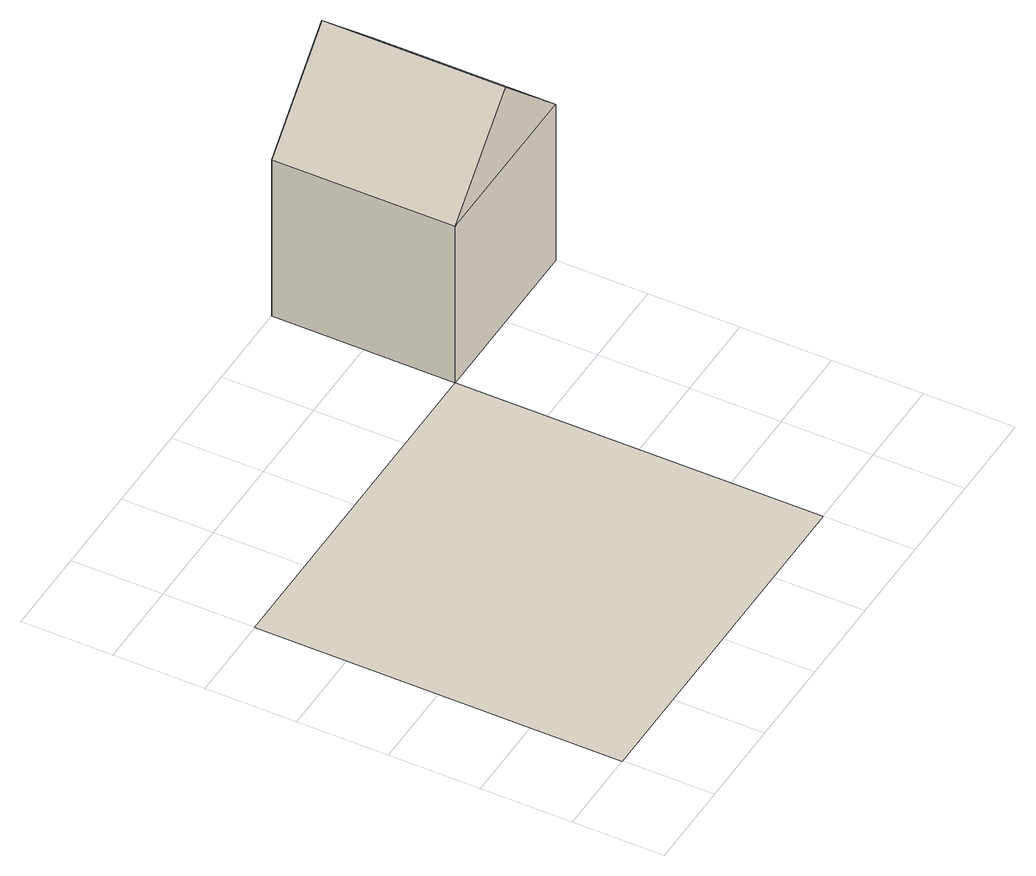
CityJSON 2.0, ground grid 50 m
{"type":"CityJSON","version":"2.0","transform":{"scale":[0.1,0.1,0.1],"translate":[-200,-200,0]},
"CityObjects":{
"building1":{"type":"Building","geometry":[{"type":"MultiSurface","lod":"2","boundaries":[[[0,1,2,3]],[[4,5,6,3]],[[7,8,5,4]],[[9,10,8,7]],[[3,6,10,9]],[[5,11,6]],[[10,12,8]],[[8,12,11,5]],[[11,12,10,6]]]}]}
},
"vertices":[
[2000,0,0],[0,0,0],[0,2000,0],[2000,2000,0],[3000,2000,0],[3000,2000,1000],[2000,2000,1000],[3000,3000,0],[3000,3000,1000],[2000,3000,0],[2000,3000,1000],[2500,2000,1500],[2500,3000,1500]
]}
